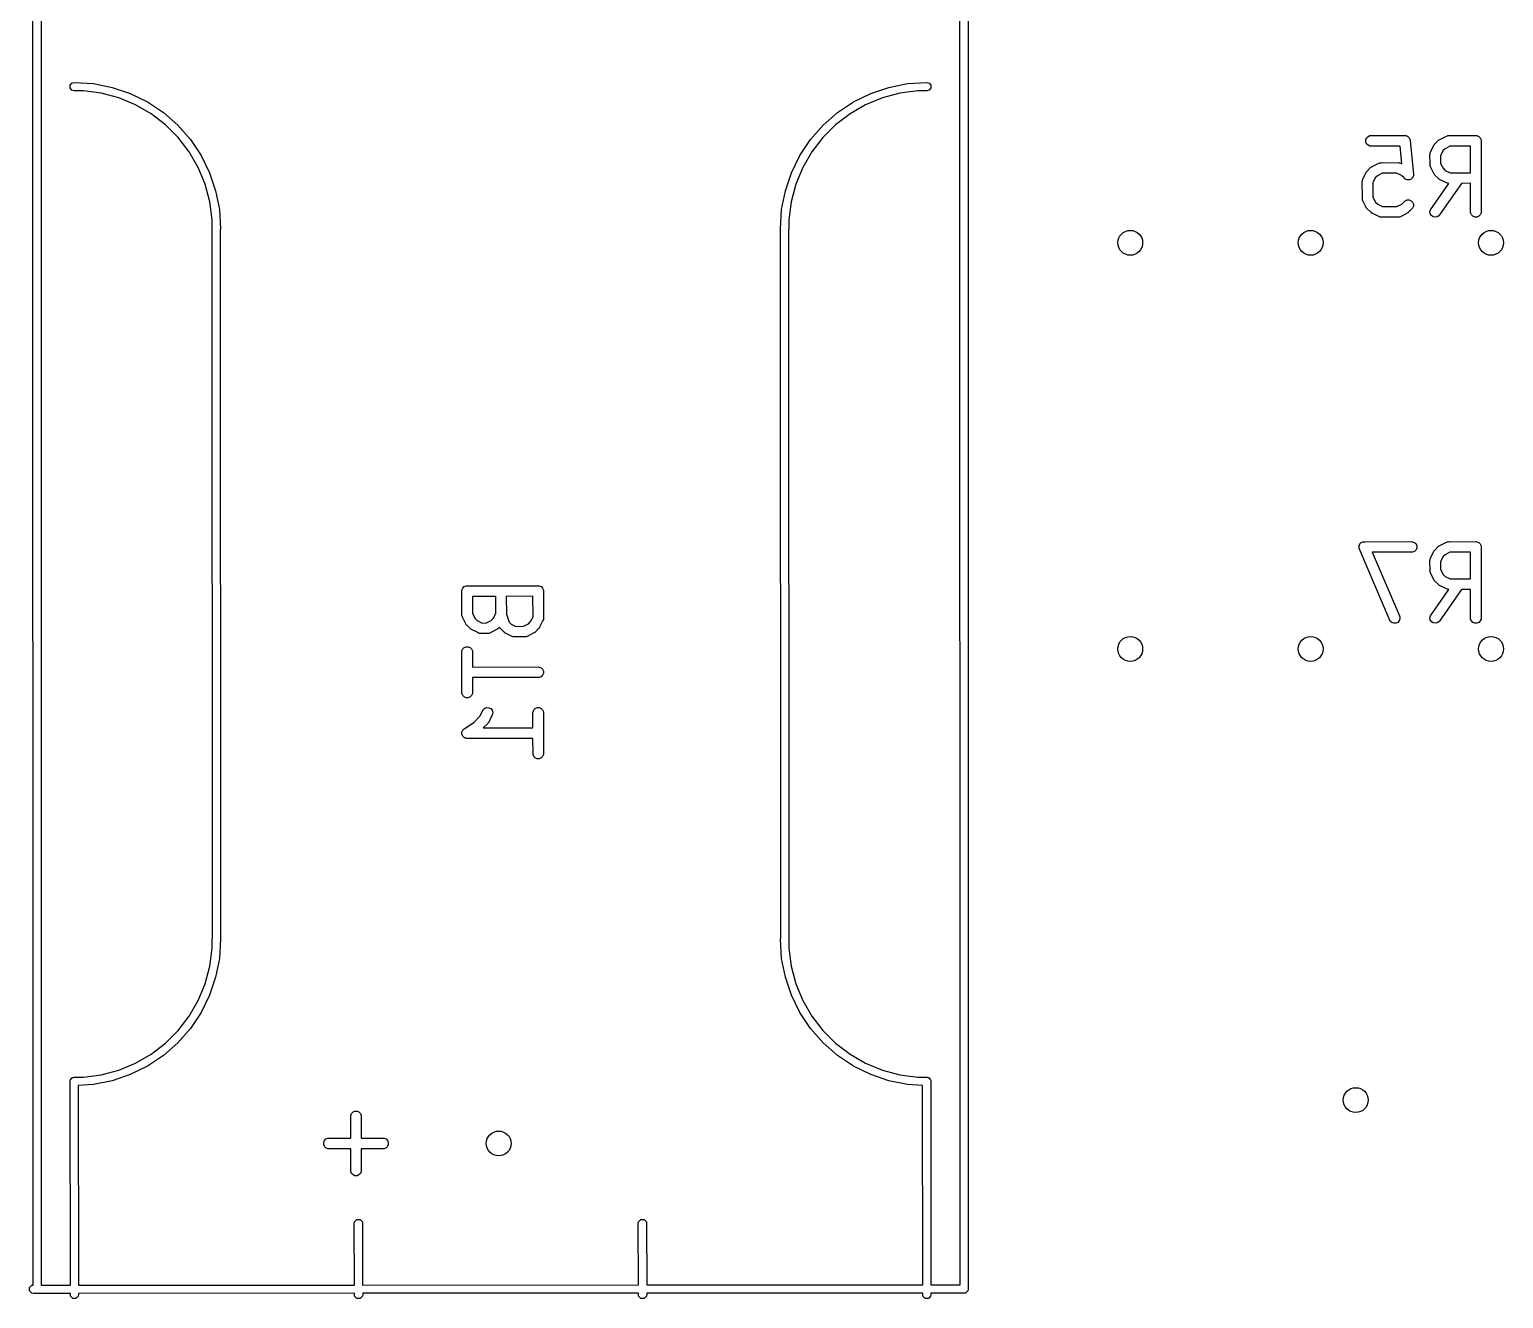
# Model space of a CAD drawing. Extents: x 0.14 to 2.29, y 0.09 to 1.51.
# Drawn here: x 1.465 to 2.282, y 0.09 to 0.793 of the extents above; entities that cross this region are included whole.
import ezdxf

# ---------------------------------------------------------------- set-up
doc = ezdxf.new("R2010")
doc.units = 0
doc.header["$MEASUREMENT"] = 0
doc.layers.add('BLACK', color=7, linetype='CONTINUOUS')

msp = doc.modelspace()

# ---------------------------------------------------------------- linework, layer by layer
at = {"layer": 'BLACK', "linetype": 'CONTINUOUS'}
for p, q in [((1.98506, 1.50563), (1.98524, 0.09528)), ((1.46691, 0.09746), (1.46673, 1.50244)), ((1.47128, 1.50236), (1.47146, 0.09746)), ((1.98069, 0.09764), (1.98051, 1.50254)), ((1.48753, 0.76228), (1.48839, 0.76346)), ((1.48753, 0.76082), (1.48753, 0.76228)), ((1.48839, 0.75964), (1.48753, 0.76082)), ((1.48839, 0.76346), (1.48978, 0.76391)), ((1.48978, 0.76391), (1.50037, 0.76322)), ((1.50037, 0.76322), (1.51077, 0.76115)), ((1.51077, 0.76115), (1.52082, 0.75774)), ((1.93118, 0.75774), (1.94123, 0.76115)), ((1.94123, 0.76115), (1.95163, 0.76322)), ((1.95163, 0.76322), (1.96222, 0.76391)), ((1.96222, 0.76391), (1.96361, 0.76346)), ((1.96361, 0.76346), (1.96447, 0.76228)), ((1.96447, 0.76082), (1.96361, 0.75964)), ((1.96447, 0.76228), (1.96447, 0.76082)), ((1.48978, 0.75919), (1.48839, 0.75964)), ((1.49479, 0.75919), (1.48978, 0.75919)), ((1.50471, 0.75788), (1.49479, 0.75919)), ((1.51438, 0.75529), (1.50471, 0.75788)), ((1.52363, 0.75146), (1.51438, 0.75529)), ((1.52082, 0.75774), (1.53033, 0.75305)), ((1.53033, 0.75305), (1.53915, 0.74715)), ((1.91285, 0.74715), (1.92167, 0.75305)), ((1.92167, 0.75305), (1.93118, 0.75774)), ((1.93762, 0.75529), (1.92837, 0.75146)), ((1.94729, 0.75788), (1.93762, 0.75529)), ((1.95721, 0.75919), (1.94729, 0.75788)), ((1.96222, 0.75919), (1.95721, 0.75919)), ((1.96361, 0.75964), (1.96222, 0.75919)), ((1.5323, 0.74645), (1.52363, 0.75146)), ((1.54025, 0.74036), (1.5323, 0.74645)), ((1.53915, 0.74715), (1.54713, 0.74016)), ((1.90487, 0.74016), (1.91285, 0.74715)), ((1.9197, 0.74645), (1.91175, 0.74036)), ((1.92837, 0.75146), (1.9197, 0.74645)), ((1.54733, 0.73328), (1.54025, 0.74036)), ((1.54713, 0.74016), (1.55412, 0.73218)), ((1.89788, 0.73218), (1.90487, 0.74016)), ((1.91175, 0.74036), (1.90467, 0.73328)), ((1.55342, 0.72534), (1.54733, 0.73328)), ((1.55412, 0.73218), (1.56002, 0.72336)), ((1.89198, 0.72336), (1.89788, 0.73218)), ((1.90467, 0.73328), (1.89858, 0.72534)), ((2.20555, 0.73208), (2.20599, 0.73314)), ((2.20555, 0.73093), (2.20555, 0.73208)), ((2.20599, 0.72986), (2.20555, 0.73093)), ((2.20599, 0.73314), (2.2068, 0.73396)), ((2.2068, 0.72905), (2.20599, 0.72986)), ((2.2068, 0.73396), (2.20787, 0.7344)), ((2.20787, 0.72861), (2.2068, 0.72905)), ((2.20787, 0.7344), (2.22719, 0.73446)), ((2.20844, 0.72855), (2.20787, 0.72861)), ((2.22452, 0.7286), (2.20844, 0.72855)), ((2.22554, 0.71871), (2.22452, 0.7286)), ((2.22719, 0.73446), (2.2274, 0.73443)), ((2.2274, 0.73443), (2.22747, 0.73444)), ((2.22747, 0.73444), (2.22754, 0.73442)), ((2.22754, 0.73442), (2.22776, 0.7344)), ((2.22776, 0.7344), (2.22816, 0.73423)), ((2.22816, 0.73423), (2.22858, 0.73411)), ((2.22858, 0.73411), (2.22869, 0.73402)), ((2.22869, 0.73402), (2.22883, 0.73396)), ((2.22883, 0.73396), (2.22913, 0.73365)), ((2.22913, 0.73365), (2.22947, 0.73338)), ((2.22947, 0.73338), (2.22954, 0.73325)), ((2.22954, 0.73325), (2.22964, 0.73314)), ((2.22964, 0.73314), (2.22981, 0.73274)), ((2.22981, 0.73274), (2.23001, 0.73236)), ((2.23001, 0.73236), (2.23003, 0.73222)), ((2.23003, 0.73222), (2.23008, 0.73208)), ((2.23008, 0.73208), (2.23008, 0.73167)), ((2.23008, 0.73167), (2.232, 0.71305)), ((2.24165, 0.72569), (2.2433, 0.72907)), ((2.2433, 0.72907), (2.24345, 0.72932)), ((2.24345, 0.72932), (2.24348, 0.72939)), ((2.24348, 0.72939), (2.24353, 0.72944)), ((2.24353, 0.72944), (2.2436, 0.72956)), ((2.2436, 0.72956), (2.24386, 0.72979)), ((2.24386, 0.72979), (2.24572, 0.73172)), ((2.24572, 0.73172), (2.24595, 0.7319)), ((2.24595, 0.7319), (2.246, 0.73196)), ((2.246, 0.73196), (2.24606, 0.73199)), ((2.24606, 0.73199), (2.24617, 0.73208)), ((2.24617, 0.73208), (2.24652, 0.73223)), ((2.24652, 0.73223), (2.25024, 0.73414)), ((2.24947, 0.72716), (2.24828, 0.72593)), ((2.25217, 0.72855), (2.24947, 0.72716)), ((2.25024, 0.73414), (2.25078, 0.73435)), ((2.25078, 0.73435), (2.25089, 0.73436)), ((2.25089, 0.73436), (2.25098, 0.7344)), ((2.25098, 0.7344), (2.25148, 0.7344)), ((2.25148, 0.7344), (2.25193, 0.73443)), ((2.25193, 0.73443), (2.25202, 0.7344)), ((2.25202, 0.7344), (2.26656, 0.73446)), ((2.26361, 0.72859), (2.25217, 0.72855)), ((2.26363, 0.71382), (2.26361, 0.72859)), ((2.26656, 0.73446), (2.26713, 0.7344)), ((2.26713, 0.7344), (2.2682, 0.73396)), ((2.2682, 0.73396), (2.26901, 0.73314)), ((2.26901, 0.73314), (2.26945, 0.73208)), ((2.26945, 0.73208), (2.26951, 0.69213)), ((1.55843, 0.71666), (1.55342, 0.72534)), ((1.56002, 0.72336), (1.56471, 0.71385)), ((1.88729, 0.71385), (1.89198, 0.72336)), ((1.89858, 0.72534), (1.89357, 0.71666)), ((2.20902, 0.71723), (2.21274, 0.71915)), ((2.21274, 0.71915), (2.21329, 0.71935)), ((2.21329, 0.71935), (2.21339, 0.71936)), ((2.21339, 0.71936), (2.21349, 0.7194)), ((2.21349, 0.7194), (2.214, 0.7194)), ((2.214, 0.7194), (2.21443, 0.71943)), ((2.21443, 0.71943), (2.21452, 0.71941)), ((2.21452, 0.71941), (2.22344, 0.71946)), ((2.22344, 0.71946), (2.22402, 0.7194)), ((2.22402, 0.7194), (2.22411, 0.71936)), ((2.22411, 0.71936), (2.22422, 0.71935)), ((2.22422, 0.71935), (2.22473, 0.7191)), ((2.22473, 0.7191), (2.22508, 0.71896)), ((2.22508, 0.71896), (2.22513, 0.71891)), ((2.24111, 0.724), (2.24117, 0.72458)), ((2.24116, 0.71882), (2.24111, 0.724)), ((2.24117, 0.72458), (2.24121, 0.72468)), ((2.24121, 0.72478), (2.24146, 0.7253)), ((2.24121, 0.72468), (2.24121, 0.72478)), ((2.24146, 0.7253), (2.24161, 0.72564)), ((2.24161, 0.72564), (2.24165, 0.72569)), ((2.24828, 0.72593), (2.24697, 0.72323)), ((2.24697, 0.72323), (2.24701, 0.719)), ((2.24701, 0.719), (2.2484, 0.71629)), ((1.56226, 0.70741), (1.55843, 0.71666)), ((1.56471, 0.71385), (1.56812, 0.7038)), ((1.88388, 0.7038), (1.88729, 0.71385)), ((1.89357, 0.71666), (1.88974, 0.70741)), ((2.20416, 0.71069), (2.2058, 0.71408)), ((2.2058, 0.71408), (2.20596, 0.71432)), ((2.20596, 0.71432), (2.20599, 0.7144)), ((2.20599, 0.7144), (2.20603, 0.71444)), ((2.20603, 0.71444), (2.20611, 0.71457)), ((2.20611, 0.71457), (2.20636, 0.71479)), ((2.20636, 0.71479), (2.20823, 0.71672)), ((2.20823, 0.71672), (2.20845, 0.7169)), ((2.20845, 0.7169), (2.20851, 0.71696)), ((2.20851, 0.71696), (2.20856, 0.71699)), ((2.20856, 0.71699), (2.20868, 0.71709)), ((2.20868, 0.71709), (2.20902, 0.71723)), ((2.21078, 0.71093), (2.20947, 0.70823)), ((2.21197, 0.71216), (2.21078, 0.71093)), ((2.21468, 0.71356), (2.21197, 0.71216)), ((2.22266, 0.7136), (2.21468, 0.71356)), ((2.22536, 0.71229), (2.22266, 0.7136)), ((2.22513, 0.71891), (2.22554, 0.71871)), ((2.22674, 0.71096), (2.22536, 0.71229)), ((2.22678, 0.71088), (2.22674, 0.71096)), ((2.22705, 0.71066), (2.22678, 0.71088)), ((2.23121, 0.71081), (2.23094, 0.71048)), ((2.23152, 0.71112), (2.23121, 0.71081)), ((2.23158, 0.71125), (2.23152, 0.71112)), ((2.23167, 0.71137), (2.23158, 0.71125)), ((2.23179, 0.71178), (2.23167, 0.71137)), ((2.23196, 0.71218), (2.23179, 0.71178)), ((2.232, 0.71247), (2.23196, 0.71233)), ((2.23196, 0.71233), (2.23196, 0.71218)), ((2.232, 0.71305), (2.232, 0.71247)), ((2.24113, 0.71875), (2.24116, 0.71882)), ((2.24116, 0.71835), (2.24113, 0.71875)), ((2.24117, 0.7178), (2.24116, 0.71835)), ((2.24121, 0.71771), (2.24117, 0.7178)), ((2.24121, 0.7176), (2.24121, 0.71771)), ((2.24142, 0.71706), (2.24121, 0.7176)), ((2.24334, 0.71334), (2.24142, 0.71706)), ((2.24348, 0.71299), (2.24334, 0.71334)), ((2.24358, 0.71288), (2.24348, 0.71299)), ((2.2436, 0.71282), (2.24358, 0.71288)), ((2.24366, 0.71277), (2.2436, 0.71282)), ((2.24385, 0.71254), (2.24366, 0.71277)), ((2.24578, 0.71068), (2.24385, 0.71254)), ((2.2484, 0.71629), (2.24964, 0.7151)), ((2.24964, 0.7151), (2.25235, 0.71378)), ((2.25235, 0.71378), (2.25706, 0.7138)), ((2.25706, 0.7138), (2.25725, 0.71383)), ((2.25725, 0.71383), (2.2574, 0.7138)), ((2.2574, 0.7138), (2.26363, 0.71382)), ((1.56485, 0.69774), (1.56226, 0.70741)), ((1.56812, 0.7038), (1.57019, 0.6934)), ((1.88181, 0.6934), (1.88388, 0.7038)), ((1.88974, 0.70741), (1.88715, 0.69774)), ((2.20361, 0.70901), (2.20367, 0.70958)), ((2.20366, 0.70008), (2.20361, 0.70901)), ((2.20367, 0.70958), (2.20371, 0.70968)), ((2.20371, 0.70968), (2.20372, 0.70979)), ((2.20372, 0.70979), (2.20397, 0.7103)), ((2.20397, 0.7103), (2.20411, 0.71065)), ((2.20411, 0.71065), (2.20416, 0.71069)), ((2.20947, 0.70823), (2.20952, 0.70025)), ((2.22742, 0.7103), (2.22705, 0.71066)), ((2.22756, 0.71024), (2.22742, 0.7103)), ((2.22768, 0.71015), (2.22756, 0.71024)), ((2.22809, 0.71002), (2.22768, 0.71015)), ((2.22849, 0.70986), (2.22809, 0.71002)), ((2.22864, 0.70986), (2.22849, 0.70986)), ((2.22878, 0.70982), (2.22864, 0.70986)), ((2.22921, 0.70986), (2.22878, 0.70982)), ((2.22964, 0.70986), (2.22921, 0.70986)), ((2.22978, 0.70992), (2.22964, 0.70986)), ((2.22992, 0.70993), (2.22978, 0.70992)), ((2.23031, 0.71014), (2.22992, 0.70993)), ((2.2307, 0.7103), (2.23031, 0.71014)), ((2.23081, 0.71041), (2.2307, 0.7103)), ((2.23094, 0.71048), (2.23081, 0.71041)), ((2.24136, 0.69332), (2.25153, 0.70793)), ((2.246, 0.71042), (2.24578, 0.71068)), ((2.24612, 0.71034), (2.246, 0.71042)), ((2.24617, 0.7103), (2.24612, 0.71034)), ((2.24624, 0.71027), (2.24617, 0.7103)), ((2.24649, 0.71011), (2.24624, 0.71027)), ((2.25868, 0.70795), (2.24648, 0.69044)), ((2.24987, 0.70847), (2.24649, 0.71011)), ((2.24992, 0.70843), (2.24987, 0.70847)), ((2.25027, 0.70828), (2.24992, 0.70843)), ((2.25078, 0.70803), (2.25027, 0.70828)), ((2.25089, 0.70803), (2.25078, 0.70803)), ((2.25098, 0.70798), (2.25089, 0.70803)), ((2.25153, 0.70793), (2.25098, 0.70798)), ((2.26364, 0.70797), (2.25868, 0.70795)), ((2.26366, 0.69156), (2.26364, 0.70797)), ((1.56616, 0.68782), (1.56485, 0.69774)), ((1.88715, 0.69774), (1.88584, 0.68782)), ((2.20364, 0.7), (2.20366, 0.70008)), ((2.20367, 0.69957), (2.20364, 0.7)), ((2.20367, 0.69906), (2.20367, 0.69957)), ((2.20371, 0.69896), (2.20367, 0.69906)), ((2.20372, 0.69885), (2.20371, 0.69896)), ((2.20393, 0.69831), (2.20372, 0.69885)), ((2.20584, 0.69459), (2.20393, 0.69831)), ((2.20599, 0.69424), (2.20584, 0.69459)), ((2.20952, 0.70025), (2.21091, 0.69754)), ((2.21091, 0.69754), (2.21214, 0.69635)), ((2.21214, 0.69635), (2.21484, 0.69504)), ((2.21484, 0.69504), (2.22283, 0.69508)), ((2.22283, 0.69508), (2.22553, 0.69648)), ((2.22553, 0.69648), (2.22698, 0.69797)), ((2.22698, 0.69797), (2.22742, 0.69834)), ((2.22742, 0.69834), (2.22849, 0.69878)), ((2.22849, 0.69878), (2.22964, 0.69878)), ((2.22964, 0.69878), (2.2307, 0.69834)), ((2.2307, 0.69834), (2.23152, 0.69752)), ((2.23152, 0.69752), (2.23196, 0.69646)), ((2.23196, 0.69531), (2.23152, 0.69424)), ((2.23196, 0.69646), (2.23196, 0.69531)), ((1.56616, 0.68281), (1.56616, 0.68782)), ((1.57019, 0.6934), (1.57088, 0.68281)), ((1.88112, 0.68281), (1.88181, 0.6934)), ((1.88584, 0.68782), (1.88584, 0.68281)), ((2.20608, 0.69413), (2.20599, 0.69424)), ((2.20611, 0.69407), (2.20608, 0.69413)), ((2.20617, 0.69402), (2.20611, 0.69407)), ((2.20635, 0.69379), (2.20617, 0.69402)), ((2.20828, 0.69193), (2.20635, 0.69379)), ((2.20851, 0.69168), (2.20828, 0.69193)), ((2.20863, 0.6916), (2.20851, 0.69168)), ((2.20868, 0.69155), (2.20863, 0.6916)), ((2.20875, 0.69152), (2.20868, 0.69155)), ((2.209, 0.69137), (2.20875, 0.69152)), ((2.21238, 0.68973), (2.209, 0.69137)), ((2.21242, 0.68968), (2.21238, 0.68973)), ((2.21277, 0.68953), (2.21242, 0.68968)), ((2.21329, 0.68929), (2.21277, 0.68953)), ((2.21339, 0.68928), (2.21329, 0.68929)), ((2.21349, 0.68924), (2.21339, 0.68928)), ((2.21407, 0.68918), (2.21349, 0.68924)), ((2.22299, 0.68923), (2.21407, 0.68918)), ((2.22307, 0.6892), (2.22299, 0.68923)), ((2.2235, 0.68923), (2.22307, 0.6892)), ((2.22402, 0.68924), (2.2235, 0.68923)), ((2.22411, 0.68928), (2.22402, 0.68924)), ((2.22422, 0.68929), (2.22411, 0.68928)), ((2.22476, 0.68949), (2.22422, 0.68929)), ((2.22848, 0.69141), (2.22476, 0.68949)), ((2.22883, 0.69155), (2.22848, 0.69141)), ((2.22894, 0.69165), (2.22883, 0.69155)), ((2.229, 0.69168), (2.22894, 0.69165)), ((2.22905, 0.69173), (2.229, 0.69168)), ((2.22928, 0.69192), (2.22905, 0.69173)), ((2.23152, 0.69424), (2.22928, 0.69192)), ((2.24111, 0.6922), (2.24136, 0.69332)), ((2.24131, 0.69106), (2.24111, 0.6922)), ((2.24193, 0.69009), (2.24131, 0.69106)), ((2.24287, 0.68943), (2.24193, 0.69009)), ((2.244, 0.68918), (2.24287, 0.68943)), ((2.24513, 0.68938), (2.244, 0.68918)), ((2.2461, 0.69), (2.24513, 0.68938)), ((2.24648, 0.69044), (2.2461, 0.69)), ((2.2641, 0.69049), (2.26366, 0.69156)), ((2.26492, 0.68968), (2.2641, 0.69049)), ((2.26598, 0.68924), (2.26492, 0.68968)), ((2.26713, 0.68924), (2.26598, 0.68924)), ((2.2682, 0.68968), (2.26713, 0.68924)), ((2.26901, 0.69049), (2.2682, 0.68968)), ((2.26945, 0.69156), (2.26901, 0.69049)), ((2.26951, 0.69213), (2.26945, 0.69156)), ((1.56634, 0.28966), (1.56616, 0.68281)), ((1.57088, 0.68281), (1.5707, 0.68226)), ((1.5707, 0.68226), (1.57088, 0.28911)), ((1.8813, 0.28966), (1.88112, 0.68281)), ((1.88584, 0.68281), (1.88566, 0.68226)), ((1.88566, 0.68226), (1.88584, 0.28911)), ((2.20179, 0.50704), (2.2018, 0.50706)), ((2.2018, 0.50649), (2.20179, 0.50704)), ((2.2018, 0.50708), (2.20201, 0.50759)), ((2.2018, 0.50706), (2.2018, 0.50708)), ((2.20201, 0.50759), (2.20222, 0.50811)), ((2.20222, 0.50811), (2.20223, 0.50813)), ((2.20223, 0.50813), (2.20224, 0.50814)), ((2.20224, 0.50814), (2.20263, 0.50854)), ((2.20263, 0.50854), (2.20302, 0.50894)), ((2.20302, 0.50894), (2.20304, 0.50895)), ((2.20304, 0.50895), (2.20305, 0.50896)), ((2.20305, 0.50896), (2.20357, 0.50917)), ((2.20357, 0.50917), (2.20408, 0.50939)), ((2.20408, 0.50939), (2.2041, 0.50939)), ((2.2041, 0.50939), (2.20412, 0.5094)), ((2.20412, 0.5094), (2.20479, 0.5094)), ((2.20479, 0.5094), (2.20523, 0.50941)), ((2.20523, 0.50941), (2.20524, 0.5094)), ((2.20524, 0.5094), (2.23094, 0.50946)), ((2.23094, 0.50946), (2.23151, 0.5094)), ((2.23151, 0.5094), (2.23258, 0.50896)), ((2.23258, 0.50896), (2.23339, 0.50814)), ((2.23339, 0.50814), (2.23383, 0.50708)), ((2.23383, 0.50708), (2.23383, 0.50593)), ((2.24386, 0.50479), (2.24572, 0.50672)), ((2.24572, 0.50672), (2.24595, 0.5069)), ((2.24595, 0.5069), (2.246, 0.50696)), ((2.246, 0.50696), (2.24606, 0.50699)), ((2.24606, 0.50699), (2.24617, 0.50708)), ((2.24617, 0.50708), (2.24652, 0.50723)), ((2.24652, 0.50723), (2.25024, 0.50914)), ((2.25024, 0.50914), (2.25078, 0.50935)), ((2.25078, 0.50935), (2.25089, 0.50936)), ((2.25089, 0.50936), (2.25098, 0.5094)), ((2.25098, 0.5094), (2.25148, 0.5094)), ((2.25148, 0.5094), (2.25193, 0.50943)), ((2.25193, 0.50943), (2.25202, 0.5094)), ((2.25202, 0.5094), (2.26656, 0.50946)), ((2.26656, 0.50946), (2.26713, 0.5094)), ((2.26713, 0.5094), (2.2682, 0.50896)), ((2.2682, 0.50896), (2.26901, 0.50814)), ((2.26901, 0.50814), (2.26945, 0.50708)), ((2.26945, 0.50708), (2.26951, 0.46713)), ((2.2018, 0.50593), (2.2018, 0.50649)), ((2.2018, 0.50591), (2.2018, 0.50593)), ((2.2018, 0.50589), (2.2018, 0.50591)), ((2.20198, 0.50534), (2.2018, 0.50589)), ((2.21913, 0.46546), (2.20198, 0.50534)), ((2.23151, 0.50361), (2.20911, 0.50356)), ((2.20911, 0.50356), (2.22428, 0.4683)), ((2.23258, 0.50405), (2.23151, 0.50361)), ((2.23339, 0.50486), (2.23258, 0.50405)), ((2.23383, 0.50593), (2.23339, 0.50486)), ((2.24111, 0.499), (2.24117, 0.49958)), ((2.24116, 0.49382), (2.24111, 0.499)), ((2.24117, 0.49958), (2.24121, 0.49968)), ((2.24121, 0.49978), (2.24146, 0.5003)), ((2.24121, 0.49968), (2.24121, 0.49978)), ((2.24146, 0.5003), (2.24161, 0.50064)), ((2.24161, 0.50064), (2.24165, 0.50069)), ((2.24165, 0.50069), (2.2433, 0.50407)), ((2.2433, 0.50407), (2.24345, 0.50432)), ((2.24345, 0.50432), (2.24348, 0.50439)), ((2.24348, 0.50439), (2.24353, 0.50444)), ((2.24353, 0.50444), (2.2436, 0.50456)), ((2.2436, 0.50456), (2.24386, 0.50479)), ((2.24828, 0.50093), (2.24697, 0.49823)), ((2.24947, 0.50216), (2.24828, 0.50093)), ((2.25217, 0.50355), (2.24947, 0.50216)), ((2.26361, 0.50359), (2.25217, 0.50355)), ((2.26363, 0.48882), (2.26361, 0.50359)), ((2.24113, 0.49375), (2.24116, 0.49382)), ((2.24116, 0.49335), (2.24113, 0.49375)), ((2.24117, 0.4928), (2.24116, 0.49335)), ((2.24121, 0.49271), (2.24117, 0.4928)), ((2.24121, 0.4926), (2.24121, 0.49271)), ((2.24142, 0.49206), (2.24121, 0.4926)), ((2.24334, 0.48834), (2.24142, 0.49206)), ((2.24697, 0.49823), (2.24701, 0.494)), ((2.24701, 0.494), (2.2484, 0.49129)), ((2.2484, 0.49129), (2.24964, 0.4901)), ((1.70458, 0.48206), (1.70464, 0.48263)), ((1.70464, 0.46939), (1.70458, 0.48206)), ((1.70464, 0.48263), (1.70508, 0.4837)), ((1.70508, 0.4837), (1.7059, 0.48451)), ((1.7059, 0.48451), (1.70696, 0.48495)), ((1.70696, 0.48495), (1.74691, 0.48501)), ((1.74691, 0.48501), (1.74748, 0.48495)), ((1.74748, 0.48495), (1.74855, 0.48451)), ((1.74855, 0.48451), (1.74936, 0.4837)), ((1.74936, 0.4837), (1.7498, 0.48263)), ((1.7498, 0.48263), (1.74986, 0.46706)), ((2.24136, 0.46832), (2.25153, 0.48293)), ((2.24348, 0.48799), (2.24334, 0.48834)), ((2.24358, 0.48788), (2.24348, 0.48799)), ((2.2436, 0.48782), (2.24358, 0.48788)), ((2.24366, 0.48777), (2.2436, 0.48782)), ((2.24385, 0.48754), (2.24366, 0.48777)), ((2.24578, 0.48568), (2.24385, 0.48754)), ((2.246, 0.48542), (2.24578, 0.48568)), ((2.24612, 0.48534), (2.246, 0.48542)), ((2.24617, 0.4853), (2.24612, 0.48534)), ((2.24624, 0.48527), (2.24617, 0.4853)), ((2.24649, 0.48511), (2.24624, 0.48527)), ((2.25868, 0.48295), (2.24648, 0.46544)), ((2.24987, 0.48347), (2.24649, 0.48511)), ((2.24964, 0.4901), (2.25235, 0.48878)), ((2.24992, 0.48343), (2.24987, 0.48347)), ((2.25027, 0.48328), (2.24992, 0.48343)), ((2.25078, 0.48303), (2.25027, 0.48328)), ((2.25089, 0.48303), (2.25078, 0.48303)), ((2.25098, 0.48298), (2.25089, 0.48303)), ((2.25153, 0.48293), (2.25098, 0.48298)), ((2.25235, 0.48878), (2.25706, 0.4888)), ((2.25706, 0.4888), (2.25725, 0.48883)), ((2.25725, 0.48883), (2.2574, 0.4888)), ((2.2574, 0.4888), (2.26363, 0.48882)), ((2.26364, 0.48297), (2.25868, 0.48295)), ((2.26366, 0.46656), (2.26364, 0.48297)), ((1.72334, 0.47913), (1.71045, 0.47911)), ((1.71045, 0.47911), (1.71049, 0.46954)), ((1.72338, 0.46972), (1.72334, 0.47913)), ((1.74396, 0.47916), (1.72919, 0.47913)), ((1.72919, 0.47913), (1.72924, 0.46927)), ((1.74401, 0.46784), (1.74396, 0.47916)), ((1.70461, 0.4693), (1.70464, 0.46939)), ((1.70464, 0.46886), (1.70461, 0.4693)), ((1.70464, 0.46836), (1.70464, 0.46886)), ((1.70468, 0.46826), (1.70464, 0.46836)), ((1.70469, 0.46815), (1.70468, 0.46826)), ((1.7049, 0.46761), (1.70469, 0.46815)), ((1.70681, 0.46389), (1.7049, 0.46761)), ((1.71049, 0.46954), (1.71188, 0.46684)), ((1.71188, 0.46684), (1.71311, 0.46565)), ((1.71816, 0.46438), (1.72088, 0.46578)), ((1.72088, 0.46578), (1.72207, 0.46701)), ((1.72207, 0.46701), (1.72338, 0.46972)), ((1.72924, 0.46927), (1.73075, 0.46484)), ((1.74269, 0.46514), (1.74401, 0.46784)), ((1.74951, 0.46577), (1.74936, 0.46542)), ((1.74975, 0.46628), (1.74951, 0.46577)), ((1.74976, 0.46638), (1.74975, 0.46628)), ((1.7498, 0.46648), (1.74976, 0.46638)), ((1.74986, 0.46706), (1.7498, 0.46648)), ((2.22447, 0.46659), (2.22404, 0.46552)), ((2.22428, 0.4683), (2.22445, 0.46774)), ((2.22445, 0.46774), (2.22447, 0.46659)), ((2.24111, 0.4672), (2.24136, 0.46832)), ((2.24131, 0.46606), (2.24111, 0.4672)), ((2.24193, 0.46509), (2.24131, 0.46606)), ((2.2641, 0.46549), (2.26366, 0.46656)), ((2.26945, 0.46656), (2.26901, 0.46549)), ((2.26951, 0.46713), (2.26945, 0.46656)), ((1.70696, 0.46354), (1.70681, 0.46389)), ((1.70705, 0.46343), (1.70696, 0.46354)), ((1.70708, 0.46337), (1.70705, 0.46343)), ((1.70714, 0.46332), (1.70708, 0.46337)), ((1.70732, 0.4631), (1.70714, 0.46332)), ((1.70925, 0.46123), (1.70732, 0.4631)), ((1.70948, 0.46098), (1.70925, 0.46123)), ((1.7096, 0.4609), (1.70948, 0.46098)), ((1.70965, 0.46085), (1.7096, 0.4609)), ((1.70972, 0.46082), (1.70965, 0.46085)), ((1.70997, 0.46067), (1.70972, 0.46082)), ((1.71335, 0.45903), (1.70997, 0.46067)), ((1.71311, 0.46565), (1.71579, 0.46435)), ((1.71339, 0.45898), (1.71335, 0.45903)), ((1.71374, 0.45883), (1.71339, 0.45898)), ((1.71426, 0.45859), (1.71374, 0.45883)), ((1.71436, 0.45858), (1.71426, 0.45859)), ((1.71446, 0.45854), (1.71436, 0.45858)), ((1.71504, 0.45848), (1.71446, 0.45854)), ((1.71835, 0.45853), (1.71504, 0.45848)), ((1.71579, 0.46435), (1.71816, 0.46438)), ((1.71842, 0.4585), (1.71835, 0.45853)), ((1.71878, 0.45853), (1.71842, 0.4585)), ((1.71936, 0.45854), (1.71878, 0.45853)), ((1.71946, 0.45858), (1.71936, 0.45854)), ((1.71956, 0.45859), (1.71946, 0.45858)), ((1.72011, 0.45879), (1.71956, 0.45859)), ((1.72383, 0.46071), (1.72011, 0.45879)), ((1.72417, 0.46085), (1.72383, 0.46071)), ((1.72429, 0.46095), (1.72417, 0.46085)), ((1.72434, 0.46098), (1.72429, 0.46095)), ((1.7244, 0.46104), (1.72434, 0.46098)), ((1.72462, 0.46122), (1.7244, 0.46104)), ((1.7255, 0.46213), (1.72462, 0.46122)), ((1.72559, 0.46185), (1.7255, 0.46213)), ((1.72566, 0.46177), (1.72559, 0.46185)), ((1.7257, 0.46167), (1.72566, 0.46177)), ((1.72607, 0.46122), (1.7257, 0.46167)), ((1.728, 0.45936), (1.72607, 0.46122)), ((1.72822, 0.4591), (1.728, 0.45936)), ((1.72835, 0.45902), (1.72822, 0.4591)), ((1.72839, 0.45898), (1.72835, 0.45902)), ((1.72846, 0.45895), (1.72839, 0.45898)), ((1.72871, 0.45879), (1.72846, 0.45895)), ((1.73209, 0.45715), (1.72871, 0.45879)), ((1.73075, 0.46484), (1.73186, 0.46377)), ((1.73186, 0.46377), (1.73455, 0.46247)), ((1.73455, 0.46247), (1.73879, 0.46251)), ((1.73879, 0.46251), (1.7415, 0.4639)), ((1.74445, 0.45884), (1.74073, 0.45692)), ((1.7415, 0.4639), (1.74269, 0.46514)), ((1.7448, 0.45898), (1.74445, 0.45884)), ((1.74491, 0.45907), (1.7448, 0.45898)), ((1.74497, 0.4591), (1.74491, 0.45907)), ((1.74502, 0.45916), (1.74497, 0.4591)), ((1.74524, 0.45935), (1.74502, 0.45916)), ((1.74711, 0.46128), (1.74524, 0.45935)), ((1.74736, 0.4615), (1.74711, 0.46128)), ((1.74744, 0.46162), (1.74736, 0.4615)), ((1.74749, 0.46167), (1.74744, 0.46162)), ((1.74752, 0.46174), (1.74749, 0.46167)), ((1.74767, 0.46199), (1.74752, 0.46174)), ((1.74931, 0.46537), (1.74767, 0.46199)), ((1.74936, 0.46542), (1.74931, 0.46537)), ((2.21995, 0.46466), (2.21913, 0.46546)), ((2.22102, 0.46423), (2.21995, 0.46466)), ((2.22218, 0.46424), (2.22102, 0.46423)), ((2.22323, 0.4647), (2.22218, 0.46424)), ((2.22404, 0.46552), (2.22323, 0.4647)), ((2.24287, 0.46443), (2.24193, 0.46509)), ((2.244, 0.46418), (2.24287, 0.46443)), ((2.24513, 0.46438), (2.244, 0.46418)), ((2.2461, 0.465), (2.24513, 0.46438)), ((2.24648, 0.46544), (2.2461, 0.465)), ((2.26492, 0.46468), (2.2641, 0.46549)), ((2.26598, 0.46424), (2.26492, 0.46468)), ((2.26713, 0.46424), (2.26598, 0.46424)), ((2.2682, 0.46468), (2.26713, 0.46424)), ((2.26901, 0.46549), (2.2682, 0.46468)), ((1.70464, 0.44889), (1.70508, 0.44995)), ((1.70508, 0.44995), (1.7059, 0.45077)), ((1.7059, 0.45077), (1.70696, 0.45121)), ((1.70696, 0.45121), (1.70811, 0.45121)), ((1.70811, 0.45121), (1.70918, 0.45077)), ((1.70918, 0.45077), (1.70999, 0.44995)), ((1.70999, 0.44995), (1.71043, 0.44889)), ((1.73214, 0.4571), (1.73209, 0.45715)), ((1.73249, 0.45696), (1.73214, 0.4571)), ((1.733, 0.45671), (1.73249, 0.45696)), ((1.73311, 0.4567), (1.733, 0.45671)), ((1.73321, 0.45666), (1.73311, 0.4567)), ((1.73378, 0.45661), (1.73321, 0.45666)), ((1.73897, 0.45665), (1.73378, 0.45661)), ((1.73904, 0.45663), (1.73897, 0.45665)), ((1.73944, 0.45666), (1.73904, 0.45663)), ((1.73998, 0.45666), (1.73944, 0.45666)), ((1.74008, 0.4567), (1.73998, 0.45666)), ((1.74019, 0.45671), (1.74008, 0.4567)), ((1.74073, 0.45692), (1.74019, 0.45671)), ((1.70458, 0.44831), (1.70464, 0.44889)), ((1.70464, 0.42524), (1.70458, 0.44831)), ((1.71043, 0.44889), (1.71045, 0.43996)), ((1.71045, 0.43996), (1.74691, 0.44002)), ((1.74748, 0.43417), (1.71047, 0.43411)), ((1.71047, 0.43411), (1.71049, 0.42581)), ((1.74691, 0.44002), (1.74748, 0.43996)), ((1.74748, 0.43996), (1.74855, 0.43952)), ((1.74855, 0.43461), (1.74748, 0.43417)), ((1.74855, 0.43952), (1.74936, 0.4387)), ((1.74936, 0.43542), (1.74855, 0.43461)), ((1.74936, 0.4387), (1.7498, 0.43764)), ((1.7498, 0.43649), (1.74936, 0.43542)), ((1.7498, 0.43764), (1.7498, 0.43649)), ((1.70508, 0.42417), (1.70464, 0.42524)), ((1.71043, 0.42524), (1.70999, 0.42417)), ((1.71049, 0.42581), (1.71043, 0.42524)), ((1.7059, 0.42336), (1.70508, 0.42417)), ((1.70696, 0.42292), (1.7059, 0.42336)), ((1.70811, 0.42292), (1.70696, 0.42292)), ((1.70918, 0.42336), (1.70811, 0.42292)), ((1.70999, 0.42417), (1.70918, 0.42336)), ((1.71645, 0.41638), (1.71732, 0.41713)), ((1.71732, 0.41713), (1.71842, 0.41749)), ((1.71842, 0.41749), (1.71956, 0.41741)), ((1.71956, 0.41741), (1.7206, 0.4169)), ((1.7206, 0.4169), (1.72135, 0.41603)), ((1.74445, 0.41621), (1.74527, 0.41702)), ((1.74527, 0.41702), (1.74633, 0.41746)), ((1.74633, 0.41746), (1.74748, 0.41746)), ((1.74748, 0.41746), (1.74855, 0.41702)), ((1.74855, 0.41702), (1.74936, 0.41621)), ((1.70614, 0.40587), (1.71147, 0.40949)), ((1.71147, 0.40949), (1.71457, 0.41265)), ((1.71457, 0.41265), (1.71614, 0.41589)), ((1.71614, 0.41589), (1.71645, 0.41638)), ((1.71895, 0.40875), (1.71647, 0.40623)), ((1.71924, 0.40901), (1.71895, 0.40875)), ((1.71932, 0.40913), (1.71924, 0.40901)), ((1.71937, 0.40918), (1.71932, 0.40913)), ((1.7194, 0.40925), (1.71937, 0.40918)), ((1.71955, 0.4095), (1.7194, 0.40925)), ((1.72163, 0.41379), (1.71955, 0.4095)), ((1.72135, 0.41603), (1.72171, 0.41493)), ((1.72171, 0.41493), (1.72163, 0.41379)), ((1.74395, 0.41457), (1.74401, 0.41514)), ((1.74397, 0.40627), (1.74395, 0.41457)), ((1.74401, 0.41514), (1.74445, 0.41621)), ((1.74936, 0.41621), (1.7498, 0.41514)), ((1.7498, 0.41514), (1.74986, 0.39207)), ((1.70458, 0.40332), (1.70464, 0.4036)), ((1.70464, 0.40303), (1.70458, 0.40332)), ((1.70464, 0.40389), (1.70475, 0.40416)), ((1.70464, 0.4036), (1.70464, 0.40389)), ((1.70464, 0.40274), (1.70464, 0.40303)), ((1.70475, 0.40247), (1.70464, 0.40274)), ((1.70475, 0.40416), (1.70481, 0.40445)), ((1.70481, 0.40219), (1.70475, 0.40247)), ((1.70481, 0.40445), (1.70497, 0.40469)), ((1.70497, 0.40195), (1.70481, 0.40219)), ((1.70497, 0.40469), (1.70508, 0.40496)), ((1.70508, 0.40168), (1.70497, 0.40195)), ((1.70508, 0.40496), (1.70529, 0.40516)), ((1.70529, 0.40147), (1.70508, 0.40168)), ((1.70529, 0.40516), (1.70545, 0.40541)), ((1.70545, 0.40123), (1.70529, 0.40147)), ((1.70545, 0.40541), (1.7057, 0.40558)), ((1.70569, 0.40107), (1.70545, 0.40123)), ((1.7059, 0.40086), (1.70569, 0.40107)), ((1.7057, 0.40558), (1.7059, 0.40577)), ((1.7059, 0.40577), (1.70614, 0.40587)), ((1.70616, 0.40075), (1.7059, 0.40086)), ((1.7064, 0.40059), (1.70616, 0.40075)), ((1.70669, 0.40053), (1.7064, 0.40059)), ((1.70696, 0.40042), (1.70669, 0.40053)), ((1.70753, 0.40036), (1.70696, 0.40042)), ((1.70754, 0.40036), (1.70753, 0.40036)), ((1.70753, 0.40036), (1.70753, 0.40036)), ((1.70753, 0.40036), (1.70753, 0.40036)), ((1.74399, 0.40042), (1.70754, 0.40036)), ((1.71647, 0.40623), (1.74397, 0.40627)), ((1.74401, 0.39149), (1.74399, 0.40042)), ((1.74445, 0.39043), (1.74401, 0.39149)), ((1.74527, 0.38961), (1.74445, 0.39043)), ((1.74633, 0.38917), (1.74527, 0.38961)), ((1.74748, 0.38917), (1.74633, 0.38917)), ((1.74855, 0.38961), (1.74748, 0.38917)), ((1.74936, 0.39043), (1.74855, 0.38961)), ((1.7498, 0.39149), (1.74936, 0.39043)), ((1.74986, 0.39207), (1.7498, 0.39149)), ((1.56616, 0.28911), (1.56634, 0.28966)), ((1.56616, 0.2841), (1.56616, 0.28911)), ((1.57088, 0.28911), (1.57019, 0.27852)), ((1.88112, 0.28911), (1.8813, 0.28966)), ((1.88181, 0.27852), (1.88112, 0.28911)), ((1.88584, 0.28911), (1.88584, 0.2841)), ((1.56485, 0.27418), (1.56616, 0.2841)), ((1.57019, 0.27852), (1.56812, 0.26812)), ((1.88388, 0.26812), (1.88181, 0.27852)), ((1.88584, 0.2841), (1.88715, 0.27418)), ((1.56226, 0.26451), (1.56485, 0.27418)), ((1.88715, 0.27418), (1.88974, 0.26451)), ((1.55843, 0.25526), (1.56226, 0.26451)), ((1.56812, 0.26812), (1.56471, 0.25807)), ((1.88729, 0.25807), (1.88388, 0.26812)), ((1.88974, 0.26451), (1.89357, 0.25526)), ((1.55342, 0.24659), (1.55843, 0.25526)), ((1.56471, 0.25807), (1.56002, 0.24856)), ((1.89198, 0.24856), (1.88729, 0.25807)), ((1.89357, 0.25526), (1.89858, 0.24659)), ((1.54733, 0.23864), (1.55342, 0.24659)), ((1.56002, 0.24856), (1.55412, 0.23974)), ((1.89788, 0.23974), (1.89198, 0.24856)), ((1.89858, 0.24659), (1.90467, 0.23864)), ((1.54025, 0.23156), (1.54733, 0.23864)), ((1.55412, 0.23974), (1.54713, 0.23176)), ((1.90487, 0.23176), (1.89788, 0.23974)), ((1.90467, 0.23864), (1.91175, 0.23156)), ((1.5323, 0.22547), (1.54025, 0.23156)), ((1.54713, 0.23176), (1.53915, 0.22477)), ((1.91285, 0.22477), (1.90487, 0.23176)), ((1.91175, 0.23156), (1.9197, 0.22547)), ((1.52363, 0.22046), (1.5323, 0.22547)), ((1.53915, 0.22477), (1.53033, 0.21887)), ((1.92167, 0.21887), (1.91285, 0.22477)), ((1.9197, 0.22547), (1.92837, 0.22046)), ((1.48871, 0.21238), (1.48888, 0.21255)), ((1.48888, 0.21255), (1.48923, 0.21255)), ((1.48923, 0.21255), (1.48978, 0.21273)), ((1.48978, 0.21273), (1.49479, 0.21273)), ((1.49479, 0.21273), (1.50471, 0.21404)), ((1.50471, 0.21404), (1.51438, 0.21663)), ((1.52082, 0.21418), (1.51077, 0.21077)), ((1.51438, 0.21663), (1.52363, 0.22046)), ((1.53033, 0.21887), (1.52082, 0.21418)), ((1.93118, 0.21418), (1.92167, 0.21887)), ((1.92837, 0.22046), (1.93762, 0.21663)), ((1.94123, 0.21077), (1.93118, 0.21418)), ((1.93762, 0.21663), (1.94729, 0.21404)), ((1.94729, 0.21404), (1.95721, 0.21273)), ((1.95721, 0.21273), (1.96222, 0.21273)), ((1.96222, 0.21273), (1.96277, 0.21255)), ((1.96277, 0.21255), (1.96312, 0.21255)), ((1.96312, 0.21255), (1.96329, 0.21238)), ((1.48742, 0.21037), (1.48753, 0.21095)), ((1.48759, 0.09747), (1.48742, 0.21037)), ((1.48753, 0.2111), (1.48757, 0.21116)), ((1.48753, 0.21095), (1.48753, 0.2111)), ((1.48757, 0.21116), (1.4876, 0.21127)), ((1.4876, 0.21127), (1.48782, 0.2115)), ((1.48782, 0.2115), (1.48839, 0.21228)), ((1.48839, 0.21228), (1.48871, 0.21238)), ((1.50037, 0.2087), (1.49197, 0.20815)), ((1.49197, 0.20815), (1.49213, 0.09747)), ((1.51077, 0.21077), (1.50037, 0.2087)), ((1.95163, 0.2087), (1.94123, 0.21077)), ((1.95986, 0.20816), (1.95163, 0.2087)), ((1.96003, 0.09763), (1.95986, 0.20816)), ((1.96329, 0.21238), (1.96361, 0.21228)), ((1.96361, 0.21228), (1.96418, 0.2115)), ((1.96418, 0.2115), (1.9644, 0.21127)), ((1.9644, 0.21127), (1.9644, 0.21119)), ((1.9644, 0.21119), (1.96447, 0.2111)), ((1.96447, 0.20964), (1.96441, 0.20956)), ((1.96441, 0.20956), (1.96457, 0.09763)), ((1.96447, 0.2111), (1.96447, 0.20964)), ((1.64296, 0.191), (1.64301, 0.19157)), ((1.64298, 0.17892), (1.64296, 0.191)), ((1.64301, 0.19157), (1.64345, 0.19264)), ((1.64345, 0.19264), (1.64427, 0.19345)), ((1.64427, 0.19345), (1.64533, 0.19389)), ((1.64533, 0.19389), (1.64648, 0.19389)), ((1.64648, 0.19389), (1.64755, 0.19345)), ((1.64755, 0.19345), (1.64836, 0.19264)), ((1.64836, 0.19264), (1.6488, 0.19157)), ((1.6488, 0.19157), (1.64883, 0.17893)), ((1.62801, 0.17658), (1.62845, 0.17764)), ((1.62801, 0.17542), (1.62801, 0.17658)), ((1.62845, 0.17436), (1.62801, 0.17542)), ((1.62845, 0.17764), (1.62927, 0.17846)), ((1.62927, 0.17354), (1.62845, 0.17436)), ((1.62927, 0.17846), (1.63033, 0.1789)), ((1.63033, 0.1731), (1.62927, 0.17354)), ((1.63033, 0.1789), (1.64298, 0.17892)), ((1.63091, 0.17305), (1.63033, 0.1731)), ((1.64299, 0.17307), (1.63091, 0.17305)), ((1.64301, 0.16043), (1.64299, 0.17307)), ((1.64883, 0.17893), (1.66091, 0.17895)), ((1.66148, 0.1731), (1.64884, 0.17308)), ((1.64884, 0.17308), (1.64886, 0.161)), ((1.66091, 0.17895), (1.66148, 0.1789)), ((1.66148, 0.1789), (1.66255, 0.17846)), ((1.66255, 0.17354), (1.66148, 0.1731)), ((1.66255, 0.17846), (1.66336, 0.17764)), ((1.66336, 0.17436), (1.66255, 0.17354)), ((1.66336, 0.17764), (1.6638, 0.17658)), ((1.6638, 0.17542), (1.66336, 0.17436)), ((1.6638, 0.17658), (1.6638, 0.17542)), ((1.64345, 0.15936), (1.64301, 0.16043)), ((1.64427, 0.15855), (1.64345, 0.15936)), ((1.64533, 0.15811), (1.64427, 0.15855)), ((1.64648, 0.15811), (1.64533, 0.15811)), ((1.64755, 0.15855), (1.64648, 0.15811)), ((1.64836, 0.15936), (1.64755, 0.15855)), ((1.6488, 0.16043), (1.64836, 0.15936)), ((1.64886, 0.161), (1.6488, 0.16043)), ((1.6449, 0.13163), (1.64508, 0.13253)), ((1.64505, 0.09752), (1.6449, 0.13163)), ((1.64508, 0.13253), (1.64636, 0.13381)), ((1.64636, 0.13381), (1.64816, 0.13381)), ((1.64816, 0.13381), (1.64944, 0.13253)), ((1.64944, 0.13253), (1.6496, 0.09752)), ((1.80238, 0.13163), (1.80256, 0.13253)), ((1.80253, 0.09757), (1.80238, 0.13163)), ((1.80256, 0.13253), (1.80384, 0.13381)), ((1.80384, 0.13381), (1.80564, 0.13381)), ((1.80564, 0.13381), (1.80692, 0.13253)), ((1.80692, 0.13253), (1.80708, 0.09758)), ((1.46494, 0.09618), (1.46622, 0.09746)), ((1.46494, 0.09437), (1.46494, 0.09618)), ((1.46622, 0.09309), (1.46494, 0.09437)), ((1.46622, 0.09746), (1.46691, 0.09746)), ((1.46713, 0.09291), (1.46622, 0.09309)), ((1.48759, 0.09292), (1.46713, 0.09291)), ((1.47146, 0.09746), (1.48759, 0.09747)), ((1.4876, 0.09136), (1.48759, 0.09292)), ((1.48888, 0.09008), (1.4876, 0.09136)), ((1.49068, 0.09008), (1.48888, 0.09008)), ((1.49196, 0.09136), (1.49068, 0.09008)), ((1.49214, 0.09226), (1.49196, 0.09136)), ((1.49213, 0.09747), (1.64505, 0.09752)), ((1.64507, 0.09298), (1.49214, 0.09292)), ((1.49214, 0.09292), (1.49214, 0.09226)), ((1.64508, 0.09136), (1.64507, 0.09298)), ((1.64636, 0.09008), (1.64508, 0.09136)), ((1.64816, 0.09008), (1.64636, 0.09008)), ((1.64944, 0.09136), (1.64816, 0.09008)), ((1.64962, 0.09226), (1.64944, 0.09136)), ((1.6496, 0.09752), (1.80253, 0.09757)), ((1.80255, 0.09303), (1.64962, 0.09298)), ((1.64962, 0.09298), (1.64962, 0.09226)), ((1.80256, 0.09136), (1.80255, 0.09303)), ((1.80384, 0.09008), (1.80256, 0.09136)), ((1.80564, 0.09008), (1.80384, 0.09008)), ((1.80692, 0.09136), (1.80564, 0.09008)), ((1.8071, 0.09226), (1.80692, 0.09136)), ((1.80708, 0.09758), (1.96003, 0.09763)), ((1.96004, 0.09308), (1.8071, 0.09303)), ((1.8071, 0.09303), (1.8071, 0.09226)), ((1.96004, 0.09136), (1.96004, 0.09308)), ((1.96132, 0.09008), (1.96004, 0.09136)), ((1.96312, 0.09008), (1.96132, 0.09008)), ((1.9644, 0.09136), (1.96312, 0.09008)), ((1.96458, 0.09226), (1.9644, 0.09136)), ((1.96457, 0.09763), (1.98069, 0.09764)), ((1.98378, 0.09309), (1.96458, 0.09309)), ((1.96458, 0.09309), (1.96458, 0.09226)), ((1.98506, 0.09437), (1.98378, 0.09309)), ((1.98524, 0.09528), (1.98506, 0.09437))]:
    msp.add_line(p, q, dxfattribs=at)
at = {"layer": 'BLACK'}
for centre in [(2.075, 0.675), (2.175, 0.675), (2.275, 0.675), (2.075, 0.45), (2.175, 0.45), (2.275, 0.45), (2.2, 0.2), (1.725, 0.17598)]:
    msp.add_circle(centre, 0.00689, dxfattribs=at)

doc.saveas('drawing.dxf')
